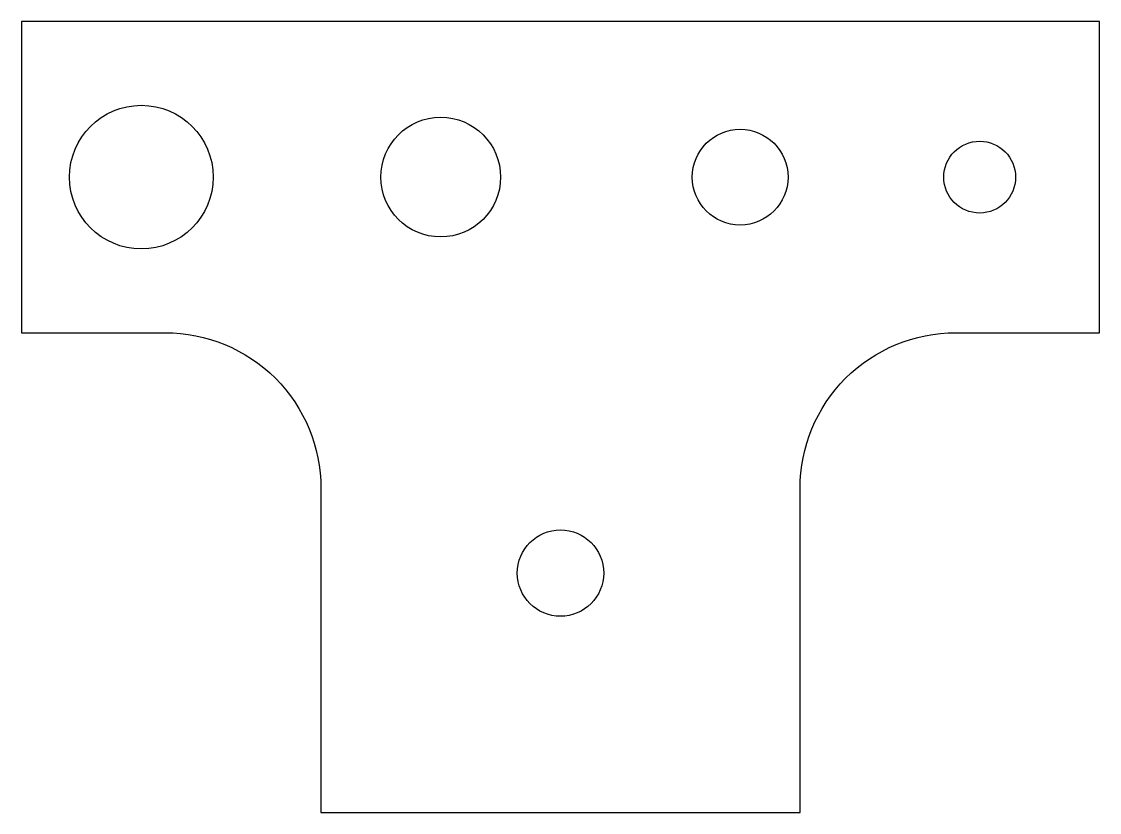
# Model space of a CAD drawing. Header units: millimetres. Extents: x -90 to 0, y -66.1 to 0.
import ezdxf

# ---------------------------------------------------------------- set-up
doc = ezdxf.new("R2010")
doc.units = ezdxf.units.MM
doc.layers.get('0').update_dxf_attribs({"linetype": 'CONTINUOUS'})

msp = doc.modelspace()

# ---------------------------------------------------------------- linework, layer by layer
msp.add_lwpolyline([(-12, -26), (0, -26), (0, 0), (-90, 0), (-90, -26), (-78, -26, -0.414214), (-65, -39), (-65, -66.084), (-25, -66.084), (-25, -39, -0.414214)], format="xyb", close=True)
for centre, radius in [((-80, -13), 6), ((-55, -13), 5), ((-30, -13), 4), ((-10, -13), 3), ((-45, -46.084), 3.608)]:
    msp.add_circle(centre, radius)

doc.saveas('drawing.dxf')
